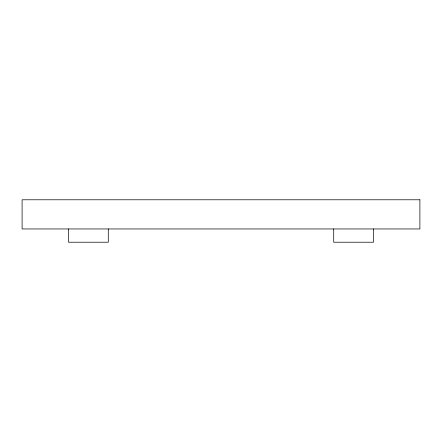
<?xml version="1.0" encoding="UTF-8"?>
<svg xmlns="http://www.w3.org/2000/svg" width="442" height="442" viewBox="0 0 442 442"><rect width="100%" height="100%" fill="white"/><g stroke="black" fill="none" stroke-linecap="round" stroke-linejoin="round"><path stroke-width="0.66" d="M373.49 228.956L373.49 242.216L333.71 242.216L333.71 228.956M108.29 228.956L108.29 242.216L68.51 242.216L68.51 228.956M419.9 199.784L22.1 199.784L22.1 228.956L419.9 228.956L419.9 199.784"/></g></svg>
